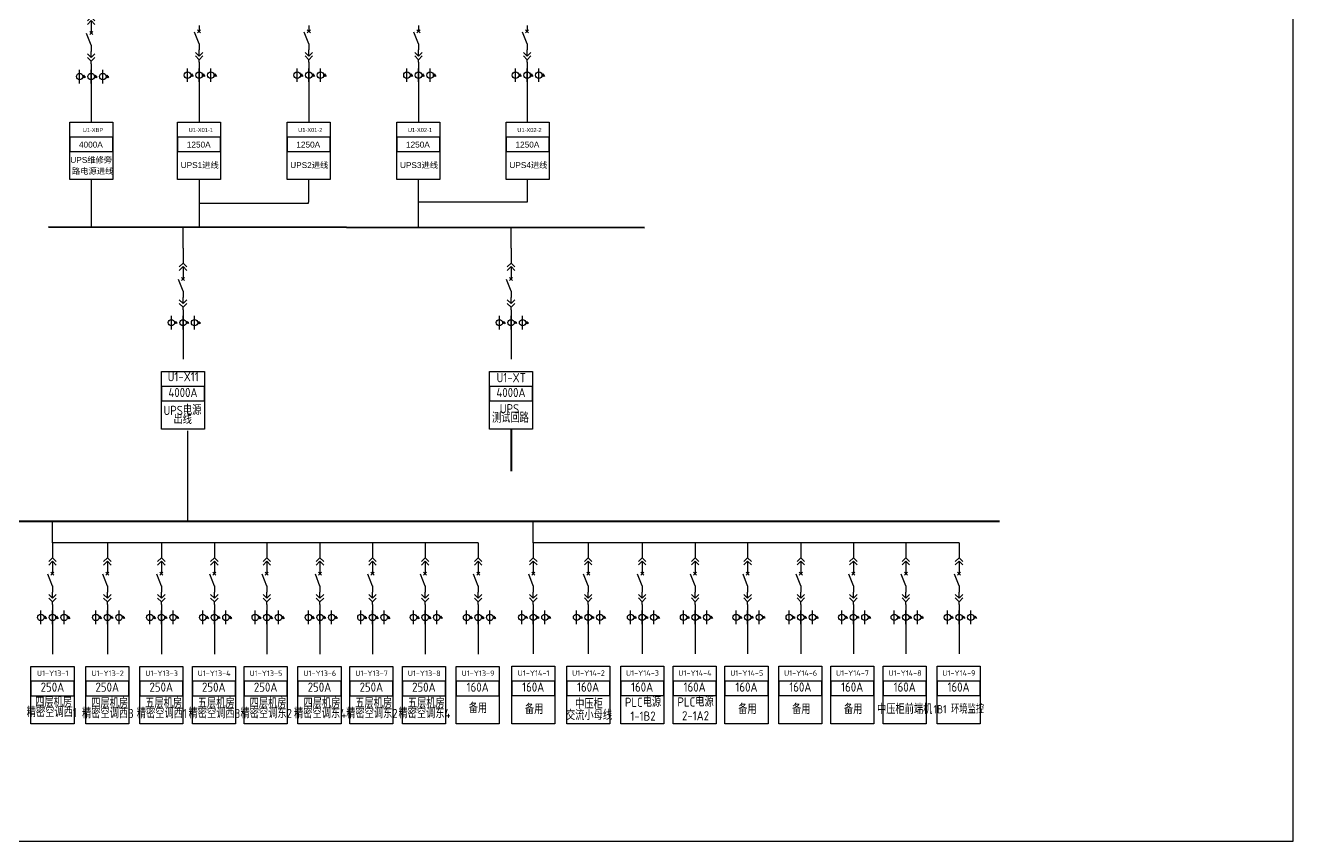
# Model space of a CAD drawing. Header units: millimetres. Extents: x -3460 to -460, y 6070 to 9130.
# Drawn here: x -1040 to -886.8, y 8700.4 to 8799.2 of the extents above; entities that cross this region are included whole.
import ezdxf
from ezdxf.enums import TextEntityAlignment as Align

# ---------------------------------------------------------------- set-up
doc = ezdxf.new("R2010")
doc.units = ezdxf.units.MM
doc.header["$LTSCALE"] = 1000
doc.header["$MEASUREMENT"] = 0
doc.styles.add('HZSONG', font='gbenor.shx', dxfattribs={"height": 1200, "bigfont": 'gbcbig.shx'})
doc.styles.get("Standard").update_dxf_attribs({"font": 'arial.ttf'})

# ---------------------------------------------------------------- blocks, each defined once
blk = doc.blocks.new('DYDQAA05')
at = {"color": 0}
blk.add_lwpolyline([(0, 0), (0, -7)], dxfattribs=at)
blk = doc.blocks.new('DYDQAA03')
at = {"color": 0}
for points in [[(0, 0), (0, -1.5)], [(-2.12, -3.62), (0, -1.5)], [(-2.12, -5.62), (0, -3.5)], [(2.12, -3.62), (0, -1.5)], [(2.12, -5.62), (0, -3.5)], [(0, -3.5), (0, -7)]]:
    blk.add_lwpolyline(points, dxfattribs=at)
blk = doc.blocks.new('DYDQAA09')
at = {"color": 0}
blk.add_lwpolyline([(0, 0), (0, -3.5)], dxfattribs=at)
blk.add_lwpolyline([(0, 0), (0, -3.5)], dxfattribs=at)
blk.add_lwpolyline([(0, 0), (0, -3.5)], dxfattribs=at)
blk.add_lwpolyline([(0, 0), (0, -3.5)], dxfattribs=at)
blk.add_lwpolyline([(0, 0), (0, -3.5)], dxfattribs=at)
blk.add_lwpolyline([(0, 0), (0, -3.5)], dxfattribs=at)
blk.add_lwpolyline([(0, 0), (0, -3.5)], dxfattribs=at)
blk.add_lwpolyline([(0, 0), (0, -3.5)], dxfattribs=at)
blk.add_lwpolyline([(0, 0), (0, -3.5)], dxfattribs=at)
blk = doc.blocks.new('DYDQ0201')
at = {"color": 0}
for points in [[(0.86, -0.86), (-0.86, 0.86)], [(-0.86, -0.86), (0.86, 0.86)], [(0, -7), (-2.61, -0.37)]]:
    blk.add_lwpolyline(points, dxfattribs=at)
blk = doc.blocks.new('DYDQAA04')
at = {"color": 0}
for points in [[(0, -3.5), (0, 0)], [(-2.12, -1.38), (0, -3.5)], [(-2.12, -3.38), (0, -5.5)], [(2.12, -1.38), (0, -3.5)], [(2.12, -3.38), (0, -5.5)], [(0, -7), (0, -5.5)]]:
    blk.add_lwpolyline(points, dxfattribs=at)
blk = doc.blocks.new('A$C03DD39B5')
for p, q in [((417, 475), (283, 392)), ((417, 422), (283, 339)), ((350, 333), (350, 467))]:
    blk.add_line(p, q)
blk.add_lwpolyline([(700, 167), (0, 167)])
blk.add_circle((350, 167), 167)

msp = doc.modelspace()

# ---------------------------------------------------------------- linework, layer by layer
for p, q in [((-1018.99, 8793.89, 2201.16), (-1018.99, 8792.25, 2201.16)), ((-1005.72, 8793.89, 2201.16), (-1005.72, 8792.25, 2201.16)), ((-992.46, 8793.89, 2201.16), (-992.46, 8792.25, 2201.16)), ((-979.33, 8793.89, 2201.16), (-979.33, 8792.25, 2201.16)), ((-1032.03, 8793.72, 3175.47), (-1032.03, 8792.08, 3175.47)), ((-1032.03, 8792.08, 3175.47), (-1032.03, 8787.46, 3175.47)), ((-1018.99, 8792.25, 2201.16), (-1018.99, 8787.46, 2201.16)), ((-1005.72, 8792.25, 2201.16), (-1005.72, 8787.46, 2201.16)), ((-992.46, 8792.25, 2201.16), (-992.46, 8787.46, 2201.16)), ((-979.33, 8792.25, 2201.16), (-979.33, 8787.46, 2201.16)), ((-1032.03, 8780.5, 3175.47), (-1032.03, 8774.78)), ((-1018.99, 8780.5, 2201.16), (-1018.99, 8774.78, 2201.16)), ((-1005.75, 8780.5, -0.05), (-1005.75, 8777.76, -0.05)), ((-992.49, 8780.5, 2201.16), (-992.49, 8774.78, 2201.16)), ((-1018.99, 8777.64, 2201.16), (-1005.75, 8777.64, -0.05)), ((-1005.75, 8777.64, -0.05), (-1005.75, 8777.76, -0.05)), ((-1020.93, 8772.2, -1383.28), (-1020.93, 8774.78)), ((-981.27, 8772.2, -1383.28), (-981.27, 8774.78)), ((-1020.93, 8763.96, 817.94), (-1020.93, 8762.32, 817.94)), ((-981.27, 8763.96, 817.94), (-981.27, 8762.32, 817.94)), ((-1020.93, 8762.32, 817.94), (-1020.93, 8758.76, 817.94)), ((-981.27, 8762.32, 817.94), (-981.27, 8758.76, 817.94)), ((-1020.39, 8750.1, -456.44), (-1020.39, 8739.14, -2201.21)), ((-1036.72, 8736.56, -1383.28), (-1036.72, 8739.14)), ((-1036.72, 8736.56, -1383.28), (-1036.72, 8739.14)), ((-978.58, 8736.57, -2760.07), (-978.58, 8739.15, -1376.79)), ((-978.58, 8736.57, -2760.07), (-978.58, 8739.15, -1376.79)), ((-985.24, 8736.56, -1383.33), (-1036.72, 8736.56, -1383.33)), ((-927.1, 8736.57, -2760.12), (-978.58, 8736.57, -2760.12)), ((-1036.72, 8728.32, 817.89), (-1036.72, 8726.68, 817.89)), ((-1030.08, 8728.32, 817.89), (-1030.08, 8726.68, 817.89)), ((-1023.55, 8728.32, 817.89), (-1023.55, 8726.68, 817.89)), ((-1017.14, 8728.32, 817.89), (-1017.14, 8726.68, 817.89)), ((-1010.8, 8728.32, 817.89), (-1010.8, 8726.68, 817.89)), ((-1004.37, 8728.32, 817.89), (-1004.37, 8726.68, 817.89)), ((-998.02, 8728.32, 817.89), (-998.02, 8726.68, 817.89)), ((-991.66, 8728.32, 817.89), (-991.66, 8726.68, 817.89)), ((-985.24, 8728.32, 817.89), (-985.24, 8726.68, 817.89)), ((-978.58, 8728.33, -558.91), (-978.58, 8726.69, -558.91)), ((-971.94, 8728.33, -558.91), (-971.94, 8726.69, -558.91)), ((-965.41, 8728.33, -558.91), (-965.41, 8726.69, -558.91)), ((-959.01, 8728.33, -558.91), (-959.01, 8726.69, -558.91)), ((-952.66, 8728.33, -558.91), (-952.66, 8726.69, -558.91)), ((-946.23, 8728.33, -558.91), (-946.23, 8726.69, -558.91)), ((-939.88, 8728.33, -558.91), (-939.88, 8726.69, -558.91)), ((-933.53, 8728.33, -558.91), (-933.53, 8726.69, -558.91)), ((-927.1, 8728.33, -558.91), (-927.1, 8726.69, -558.91)), ((-1036.72, 8726.68, 817.89), (-1036.72, 8723.11, 817.89)), ((-1030.08, 8726.68, 817.89), (-1030.08, 8723.11, 817.89)), ((-1023.55, 8726.68, 817.89), (-1023.55, 8723.11, 817.89)), ((-1017.14, 8726.68, 817.89), (-1017.14, 8723.11, 817.89)), ((-1010.8, 8726.68, 817.89), (-1010.8, 8723.11, 817.89)), ((-1004.37, 8726.68, 817.89), (-1004.37, 8723.11, 817.89)), ((-998.02, 8726.68, 817.89), (-998.02, 8723.11, 817.89)), ((-991.66, 8726.68, 817.89), (-991.66, 8723.11, 817.89)), ((-985.24, 8726.68, 817.89), (-985.24, 8723.11, 817.89)), ((-978.58, 8726.69, -558.91), (-978.58, 8723.12, -558.91)), ((-971.94, 8726.69, -558.91), (-971.94, 8723.12, -558.91)), ((-965.41, 8726.69, -558.91), (-965.41, 8723.12, -558.91)), ((-959.01, 8726.69, -558.91), (-959.01, 8723.12, -558.91)), ((-952.66, 8726.69, -558.91), (-952.66, 8723.12, -558.91)), ((-946.23, 8726.69, -558.91), (-946.23, 8723.12, -558.91)), ((-939.88, 8726.69, -558.91), (-939.88, 8723.12, -558.91)), ((-933.53, 8726.69, -558.91), (-933.53, 8723.12, -558.91)), ((-927.1, 8726.69, -558.91), (-927.1, 8723.12, -558.91))]:
    msp.add_line(p, q)
at = {"color": 1, "lineweight": 40}
for p, q in [((-1037.21, 8774.78), (-965.14, 8774.71)), ((-981.27, 8750.32), (-981.27, 8745.22))]:
    msp.add_line(p, q, dxfattribs=at)
at = {"color": 1, "lineweight": 30, "ltscale": 0.002916}
msp.add_lwpolyline([(-1350, 8944.91), (-886.76, 8944.91), (-886.76, 8700.42), (-1350, 8700.42)], close=True, dxfattribs=at)
for points, elevation in [([(-1034.63, 8787.46), (-1029.42, 8787.46), (-1029.42, 8780.5), (-1034.63, 8780.5)], 3175.47), ([(-1021.59, 8787.46), (-1016.38, 8787.46), (-1016.38, 8780.5), (-1021.59, 8780.5)], 2201.16), ([(-1008.35, 8787.46), (-1003.14, 8787.46), (-1003.14, 8780.5), (-1008.35, 8780.5)], -0.05), ([(-995.09, 8787.46), (-989.88, 8787.46), (-989.88, 8780.5), (-995.09, 8780.5)], 2201.16), ([(-981.85, 8787.46), (-976.64, 8787.46), (-976.64, 8780.5), (-981.85, 8780.5)], -0.05), ([(-1034.63, 8783.9), (-1029.42, 8783.9), (-1029.42, 8785.64), (-1034.63, 8785.64)], 3175.47), ([(-1021.59, 8783.9), (-1016.38, 8783.9), (-1016.38, 8785.64), (-1021.59, 8785.64)], 2201.16), ([(-1008.35, 8783.9), (-1003.14, 8783.9), (-1003.14, 8785.64), (-1008.35, 8785.64)], -0.05), ([(-995.09, 8783.9), (-989.88, 8783.9), (-989.88, 8785.64), (-995.09, 8785.64)], 2201.16), ([(-981.85, 8783.9), (-976.64, 8783.9), (-976.64, 8785.64), (-981.85, 8785.64)], -0.05), ([(-1039.32, 8721.62), (-1034.11, 8721.62), (-1034.11, 8714.67), (-1039.32, 8714.67)], -0.05), ([(-1032.68, 8721.62), (-1027.47, 8721.62), (-1027.47, 8714.67), (-1032.68, 8714.67)], -0.05), ([(-1026.15, 8721.62), (-1020.94, 8721.62), (-1020.94, 8714.67), (-1026.15, 8714.67)], -0.05), ([(-1019.8, 8721.62), (-1014.59, 8721.62), (-1014.59, 8714.67), (-1019.8, 8714.67)], -0.05), ([(-1013.54, 8721.62), (-1008.33, 8721.62), (-1008.33, 8714.67), (-1013.54, 8714.67)], -0.05), ([(-1007.03, 8721.62), (-1001.82, 8721.62), (-1001.82, 8714.67), (-1007.03, 8714.67)], -0.05), ([(-1000.76, 8721.62), (-995.55, 8721.62), (-995.55, 8714.67), (-1000.76, 8714.67)], -0.05), ([(-994.4, 8721.62), (-989.2, 8721.62), (-989.2, 8714.67), (-994.4, 8714.67)], -0.05), ([(-987.89, 8721.62), (-982.69, 8721.62), (-982.69, 8714.67), (-987.89, 8714.67)], -0.05), ([(-981.18, 8721.64), (-975.97, 8721.64), (-975.97, 8714.68), (-981.18, 8714.68)], -1376.84), ([(-974.54, 8721.64), (-969.33, 8721.64), (-969.33, 8714.68), (-974.54, 8714.68)], -1376.84), ([(-968.01, 8721.64), (-962.8, 8721.64), (-962.8, 8714.68), (-968.01, 8714.68)], -1376.84), ([(-961.66, 8721.64), (-956.46, 8721.64), (-956.46, 8714.68), (-961.66, 8714.68)], -1376.84), ([(-955.4, 8721.64), (-950.19, 8721.64), (-950.19, 8714.68), (-955.4, 8714.68)], -1376.84), ([(-948.89, 8721.64), (-943.68, 8721.64), (-943.68, 8714.68), (-948.89, 8714.68)], -1376.84), ([(-942.62, 8721.64), (-937.41, 8721.64), (-937.41, 8714.68), (-942.62, 8714.68)], -1376.84), ([(-936.27, 8721.64), (-931.06, 8721.64), (-931.06, 8714.68), (-936.27, 8714.68)], -1376.84), ([(-929.76, 8721.64), (-924.55, 8721.64), (-924.55, 8714.68), (-929.76, 8714.68)], -1376.84), ([(-1039.32, 8718.07), (-1034.11, 8718.07), (-1034.11, 8719.81), (-1039.32, 8719.81)], -0.05), ([(-1032.68, 8718.07), (-1027.47, 8718.07), (-1027.47, 8719.81), (-1032.68, 8719.81)], -0.05), ([(-1026.15, 8718.07), (-1020.94, 8718.07), (-1020.94, 8719.81), (-1026.15, 8719.81)], -0.05), ([(-1019.8, 8718.07), (-1014.59, 8718.07), (-1014.59, 8719.81), (-1019.8, 8719.81)], -0.05), ([(-1013.54, 8718.07), (-1008.33, 8718.07), (-1008.33, 8719.81), (-1013.54, 8719.81)], -0.05), ([(-1007.03, 8718.07), (-1001.82, 8718.07), (-1001.82, 8719.81), (-1007.03, 8719.81)], -0.05), ([(-1000.76, 8718.07), (-995.55, 8718.07), (-995.55, 8719.81), (-1000.76, 8719.81)], -0.05), ([(-994.4, 8718.07), (-989.2, 8718.07), (-989.2, 8719.81), (-994.4, 8719.81)], -0.05), ([(-987.89, 8718.07), (-982.69, 8718.07), (-982.69, 8719.81), (-987.89, 8719.81)], -0.05), ([(-981.18, 8718.08), (-975.97, 8718.08), (-975.97, 8719.82), (-981.18, 8719.82)], -1376.84), ([(-974.54, 8718.08), (-969.33, 8718.08), (-969.33, 8719.82), (-974.54, 8719.82)], -1376.84), ([(-968.01, 8718.08), (-962.8, 8718.08), (-962.8, 8719.82), (-968.01, 8719.82)], -1376.84), ([(-961.66, 8718.08), (-956.46, 8718.08), (-956.46, 8719.82), (-961.66, 8719.82)], -1376.84), ([(-955.4, 8718.08), (-950.19, 8718.08), (-950.19, 8719.82), (-955.4, 8719.82)], -1376.84), ([(-948.89, 8718.08), (-943.68, 8718.08), (-943.68, 8719.82), (-948.89, 8719.82)], -1376.84), ([(-942.62, 8718.08), (-937.41, 8718.08), (-937.41, 8719.82), (-942.62, 8719.82)], -1376.84), ([(-936.27, 8718.08), (-931.06, 8718.08), (-931.06, 8719.82), (-936.27, 8719.82)], -1376.84), ([(-929.76, 8718.08), (-924.55, 8718.08), (-924.55, 8719.82), (-929.76, 8719.82)], -1376.84)]:
    msp.add_lwpolyline(points, close=True, dxfattribs=dict(elevation=elevation))
at = {"elevation": -0.05}
msp.add_lwpolyline([(-979.33, 8780.5), (-979.33, 8777.76), (-992.49, 8777.76)], dxfattribs=at)
for points in [[(-1023.54, 8757.27), (-1018.33, 8757.27), (-1018.33, 8750.32), (-1023.54, 8750.32)], [(-1023.54, 8753.72), (-1018.33, 8753.72), (-1018.33, 8755.45), (-1023.54, 8755.45)]]:
    msp.add_lwpolyline(points, close=True)
at = {"color": 1}
for points in [[(-983.88, 8757.27), (-978.67, 8757.27), (-978.67, 8750.32), (-983.88, 8750.32)], [(-983.88, 8753.72), (-978.67, 8753.72), (-978.67, 8755.45), (-983.88, 8755.45)]]:
    msp.add_lwpolyline(points, close=True, dxfattribs=at)
at = {"color": 1, "lineweight": 40, "ltscale": 100}
msp.add_lwpolyline([(-922.2, 8739.14), (-1156.73, 8739.14), (-1156.73, 8739.14)], dxfattribs=at)

# ---------------------------------------------------------------- block references
at = {"xscale": 0.2128954749704126, "yscale": 0.2128954749704126, "zscale": 0.2128954749704126}
for name, p in [('DYDQAA03', (-1032.03, 8800.47, 974.26)), ('DYDQAA09', (-1032.03, 8798.98, 974.26)), ('DYDQ0201', (-1018.99, 8798.41, -0.05)), ('DYDQAA09', (-1018.99, 8799.15, -0.05)), ('DYDQ0201', (-1005.72, 8798.41, -0.05)), ('DYDQAA09', (-1005.72, 8799.15, -0.05)), ('DYDQ0201', (-992.46, 8798.41, -0.05)), ('DYDQAA09', (-992.46, 8799.15, -0.05)), ('DYDQ0201', (-979.33, 8798.41, -0.05)), ('DYDQAA09', (-979.33, 8799.15, -0.05)), ('DYDQ0201', (-1032.03, 8798.24, 974.26)), ('DYDQAA04', (-1032.03, 8796, 974.26)), ('DYDQAA09', (-1032.03, 8796.75, 974.26)), ('DYDQAA04', (-1018.99, 8796.17, -0.05)), ('DYDQAA09', (-1018.99, 8796.92, -0.05)), ('DYDQAA04', (-1005.72, 8796.17, -0.05)), ('DYDQAA09', (-1005.72, 8796.92, -0.05)), ('DYDQAA04', (-992.46, 8796.17, -0.05)), ('DYDQAA09', (-992.46, 8796.92, -0.05)), ('DYDQAA04', (-979.33, 8796.17, -0.05)), ('DYDQAA09', (-979.33, 8796.92, -0.05)), ('DYDQAA09', (-1032.03, 8794.51, 974.26)), ('DYDQAA09', (-1018.99, 8794.68, -0.05)), ('DYDQAA09', (-1005.72, 8794.68, -0.05)), ('DYDQAA09', (-992.46, 8794.68, -0.05)), ('DYDQAA09', (-979.33, 8794.68, -0.05)), ('DYDQAA05', (-1020.93, 8772.2, -1383.28)), ('DYDQAA05', (-981.27, 8772.2, -1383.28)), ('DYDQAA03', (-1020.93, 8770.71, -1383.28)), ('DYDQAA03', (-981.27, 8770.71, -1383.28)), ('DYDQ0201', (-1020.93, 8768.48, -1383.28)), ('DYDQAA09', (-1020.93, 8769.22, -1383.28)), ('DYDQ0201', (-981.27, 8768.48, -1383.28)), ('DYDQAA09', (-981.27, 8769.22, -1383.28)), ('DYDQAA09', (-1020.93, 8766.99, -1383.28)), ('DYDQAA09', (-981.27, 8766.99, -1383.28)), ('DYDQAA04', (-1020.93, 8766.24, -1383.28)), ('DYDQAA04', (-981.27, 8766.24, -1383.28)), ('DYDQAA09', (-1020.93, 8764.75, -1383.28)), ('DYDQAA09', (-981.27, 8764.75, -1383.28)), ('DYDQAA05', (-1036.72, 8736.56, -1383.33)), ('DYDQAA05', (-1030.08, 8736.56, -1383.33)), ('DYDQAA05', (-1023.55, 8736.56, -1383.33)), ('DYDQAA05', (-1017.14, 8736.56, -1383.33)), ('DYDQAA05', (-1010.8, 8736.56, -1383.33)), ('DYDQAA05', (-1004.37, 8736.56, -1383.33)), ('DYDQAA05', (-998.02, 8736.56, -1383.33)), ('DYDQAA05', (-991.66, 8736.56, -1383.33)), ('DYDQAA05', (-985.24, 8736.56, -1383.33)), ('DYDQAA05', (-978.58, 8736.57, -2760.12)), ('DYDQAA05', (-971.94, 8736.57, -2760.12)), ('DYDQAA05', (-965.41, 8736.57, -2760.12)), ('DYDQAA05', (-959.01, 8736.57, -2760.12)), ('DYDQAA05', (-952.66, 8736.57, -2760.12)), ('DYDQAA05', (-946.23, 8736.57, -2760.12)), ('DYDQAA05', (-939.88, 8736.57, -2760.12)), ('DYDQAA05', (-933.53, 8736.57, -2760.12)), ('DYDQAA05', (-927.1, 8736.57, -2760.12)), ('DYDQAA03', (-1036.72, 8735.07, -1383.33)), ('DYDQAA03', (-1030.08, 8735.07, -1383.33)), ('DYDQAA03', (-1023.55, 8735.07, -1383.33)), ('DYDQAA03', (-1017.14, 8735.07, -1383.33)), ('DYDQAA03', (-1010.8, 8735.07, -1383.33)), ('DYDQAA03', (-1004.37, 8735.07, -1383.33)), ('DYDQAA03', (-998.02, 8735.07, -1383.33)), ('DYDQAA03', (-991.66, 8735.07, -1383.33)), ('DYDQAA03', (-985.24, 8735.07, -1383.33)), ('DYDQAA03', (-978.58, 8735.08, -2760.12)), ('DYDQAA03', (-971.94, 8735.08, -2760.12)), ('DYDQAA03', (-965.41, 8735.08, -2760.12)), ('DYDQAA03', (-959.01, 8735.08, -2760.12)), ('DYDQAA03', (-952.66, 8735.08, -2760.12)), ('DYDQAA03', (-946.23, 8735.08, -2760.12)), ('DYDQAA03', (-939.88, 8735.08, -2760.12)), ('DYDQAA03', (-933.53, 8735.08, -2760.12)), ('DYDQAA03', (-927.1, 8735.08, -2760.12)), ('DYDQ0201', (-1036.72, 8732.83, -1383.33)), ('DYDQAA09', (-1036.72, 8733.58, -1383.33)), ('DYDQ0201', (-1030.08, 8732.83, -1383.33)), ('DYDQAA09', (-1030.08, 8733.58, -1383.33)), ('DYDQ0201', (-1023.55, 8732.83, -1383.33)), ('DYDQAA09', (-1023.55, 8733.58, -1383.33)), ('DYDQ0201', (-1017.14, 8732.83, -1383.33)), ('DYDQAA09', (-1017.14, 8733.58, -1383.33)), ('DYDQ0201', (-1010.8, 8732.83, -1383.33)), ('DYDQAA09', (-1010.8, 8733.58, -1383.33)), ('DYDQ0201', (-1004.37, 8732.83, -1383.33)), ('DYDQAA09', (-1004.37, 8733.58, -1383.33)), ('DYDQ0201', (-998.02, 8732.83, -1383.33)), ('DYDQAA09', (-998.02, 8733.58, -1383.33)), ('DYDQ0201', (-991.66, 8732.83, -1383.33)), ('DYDQAA09', (-991.66, 8733.58, -1383.33)), ('DYDQ0201', (-985.24, 8732.83, -1383.33)), ('DYDQAA09', (-985.24, 8733.58, -1383.33)), ('DYDQ0201', (-978.58, 8732.84, -2760.12)), ('DYDQAA09', (-978.58, 8733.59, -2760.12)), ('DYDQ0201', (-971.94, 8732.84, -2760.12)), ('DYDQAA09', (-971.94, 8733.59, -2760.12)), ('DYDQ0201', (-965.41, 8732.84, -2760.12)), ('DYDQAA09', (-965.41, 8733.59, -2760.12)), ('DYDQ0201', (-959.01, 8732.84, -2760.12)), ('DYDQAA09', (-959.01, 8733.59, -2760.12)), ('DYDQ0201', (-952.66, 8732.84, -2760.12)), ('DYDQAA09', (-952.66, 8733.59, -2760.12)), ('DYDQ0201', (-946.23, 8732.84, -2760.12)), ('DYDQAA09', (-946.23, 8733.59, -2760.12)), ('DYDQ0201', (-939.88, 8732.84, -2760.12)), ('DYDQAA09', (-939.88, 8733.59, -2760.12)), ('DYDQ0201', (-933.53, 8732.84, -2760.12)), ('DYDQAA09', (-933.53, 8733.59, -2760.12)), ('DYDQ0201', (-927.1, 8732.84, -2760.12)), ('DYDQAA09', (-927.1, 8733.59, -2760.12)), ('DYDQAA09', (-1036.72, 8731.34, -1383.33)), ('DYDQAA09', (-1030.08, 8731.34, -1383.33)), ('DYDQAA09', (-1023.55, 8731.34, -1383.33)), ('DYDQAA09', (-1017.14, 8731.34, -1383.33)), ('DYDQAA09', (-1010.8, 8731.34, -1383.33)), ('DYDQAA09', (-1004.37, 8731.34, -1383.33)), ('DYDQAA09', (-998.02, 8731.34, -1383.33)), ('DYDQAA09', (-991.66, 8731.34, -1383.33)), ('DYDQAA09', (-985.24, 8731.34, -1383.33)), ('DYDQAA09', (-978.58, 8731.35, -2760.12)), ('DYDQAA09', (-971.94, 8731.35, -2760.12)), ('DYDQAA09', (-965.41, 8731.35, -2760.12)), ('DYDQAA09', (-959.01, 8731.35, -2760.12)), ('DYDQAA09', (-952.66, 8731.35, -2760.12)), ('DYDQAA09', (-946.23, 8731.35, -2760.12)), ('DYDQAA09', (-939.88, 8731.35, -2760.12)), ('DYDQAA09', (-933.53, 8731.35, -2760.12)), ('DYDQAA09', (-927.1, 8731.35, -2760.12)), ('DYDQAA04', (-1036.72, 8730.6, -1383.33)), ('DYDQAA04', (-1030.08, 8730.6, -1383.33)), ('DYDQAA04', (-1023.55, 8730.6, -1383.33)), ('DYDQAA04', (-1017.14, 8730.6, -1383.33)), ('DYDQAA04', (-1010.8, 8730.6, -1383.33)), ('DYDQAA04', (-1004.37, 8730.6, -1383.33)), ('DYDQAA04', (-998.02, 8730.6, -1383.33)), ('DYDQAA04', (-991.66, 8730.6, -1383.33)), ('DYDQAA04', (-985.24, 8730.6, -1383.33)), ('DYDQAA04', (-978.58, 8730.61, -2760.12)), ('DYDQAA04', (-971.94, 8730.61, -2760.12)), ('DYDQAA04', (-965.41, 8730.61, -2760.12)), ('DYDQAA04', (-959.01, 8730.61, -2760.12)), ('DYDQAA04', (-952.66, 8730.61, -2760.12)), ('DYDQAA04', (-946.23, 8730.61, -2760.12)), ('DYDQAA04', (-939.88, 8730.61, -2760.12)), ('DYDQAA04', (-933.53, 8730.61, -2760.12)), ('DYDQAA04', (-927.1, 8730.61, -2760.12)), ('DYDQAA09', (-1036.72, 8729.11, -1383.33)), ('DYDQAA09', (-1030.08, 8729.11, -1383.33)), ('DYDQAA09', (-1023.55, 8729.11, -1383.33)), ('DYDQAA09', (-1017.14, 8729.11, -1383.33)), ('DYDQAA09', (-1010.8, 8729.11, -1383.33)), ('DYDQAA09', (-1004.37, 8729.11, -1383.33)), ('DYDQAA09', (-998.02, 8729.11, -1383.33)), ('DYDQAA09', (-991.66, 8729.11, -1383.33)), ('DYDQAA09', (-985.24, 8729.11, -1383.33)), ('DYDQAA09', (-978.58, 8729.12, -2760.12)), ('DYDQAA09', (-971.94, 8729.12, -2760.12)), ('DYDQAA09', (-965.41, 8729.12, -2760.12)), ('DYDQAA09', (-959.01, 8729.12, -2760.12)), ('DYDQAA09', (-952.66, 8729.12, -2760.12)), ('DYDQAA09', (-946.23, 8729.12, -2760.12)), ('DYDQAA09', (-939.88, 8729.12, -2760.12)), ('DYDQAA09', (-933.53, 8729.12, -2760.12)), ('DYDQAA09', (-927.1, 8729.12, -2760.12))]:
    msp.add_blockref(name, p, dxfattribs=at)
at = {"linetype": 'Continuous', "xscale": 0.002338875, "yscale": 0.002338875, "zscale": 0.002338875, "rotation": 270}
for p in [(-1020.78, 8793.94, 2201.16), (-1019.38, 8793.94, 2201.16), (-1017.97, 8793.94, 2201.16), (-1007.52, 8793.94, 2201.16), (-1006.11, 8793.94, 2201.16), (-1004.71, 8793.94, 2201.16), (-994.25, 8793.94, 2201.16), (-992.85, 8793.94, 2201.16), (-991.45, 8793.94, 2201.16), (-981.12, 8793.94, 2201.16), (-979.72, 8793.94, 2201.16), (-978.31, 8793.94, 2201.16), (-1033.82, 8793.77, 3175.47), (-1032.42, 8793.77, 3175.47), (-1031.01, 8793.77, 3175.47), (-1022.73, 8764.01, 817.94), (-1021.32, 8764.01, 817.94), (-1019.92, 8764.01, 817.94), (-983.07, 8764.01, 817.94), (-981.66, 8764.01, 817.94), (-980.26, 8764.01, 817.94), (-1038.51, 8728.36, 817.89), (-1037.11, 8728.36, 817.89), (-1035.7, 8728.36, 817.89), (-1031.87, 8728.36, 817.89), (-1030.47, 8728.36, 817.89), (-1029.06, 8728.36, 817.89), (-1025.34, 8728.36, 817.89), (-1023.94, 8728.36, 817.89), (-1022.53, 8728.36, 817.89), (-1018.94, 8728.36, 817.89), (-1017.53, 8728.36, 817.89), (-1016.13, 8728.36, 817.89), (-1012.59, 8728.36, 817.89), (-1011.19, 8728.36, 817.89), (-1009.78, 8728.36, 817.89), (-1006.16, 8728.36, 817.89), (-1004.76, 8728.36, 817.89), (-1003.35, 8728.36, 817.89), (-999.81, 8728.36, 817.89), (-998.41, 8728.36, 817.89), (-997, 8728.36, 817.89), (-993.46, 8728.36, 817.89), (-992.05, 8728.36, 817.89), (-990.65, 8728.36, 817.89), (-987.03, 8728.36, 817.89), (-985.63, 8728.36, 817.89), (-984.22, 8728.36, 817.89), (-980.37, 8728.37, -558.91), (-978.97, 8728.37, -558.91), (-977.56, 8728.37, -558.91), (-973.73, 8728.37, -558.91), (-972.33, 8728.37, -558.91), (-970.93, 8728.37, -558.91), (-967.2, 8728.37, -558.91), (-965.8, 8728.37, -558.91), (-964.4, 8728.37, -558.91), (-960.8, 8728.37, -558.91), (-959.4, 8728.37, -558.91), (-957.99, 8728.37, -558.91), (-954.45, 8728.37, -558.91), (-953.05, 8728.37, -558.91), (-951.64, 8728.37, -558.91), (-948.02, 8728.37, -558.91), (-946.62, 8728.37, -558.91), (-945.21, 8728.37, -558.91), (-941.67, 8728.37, -558.91), (-940.27, 8728.37, -558.91), (-938.87, 8728.37, -558.91), (-935.32, 8728.37, -558.91), (-933.92, 8728.37, -558.91), (-932.51, 8728.37, -558.91), (-928.89, 8728.37, -558.91), (-927.49, 8728.37, -558.91), (-926.08, 8728.37, -558.91)]:
    msp.add_blockref('A$C03DD39B5', p, dxfattribs=at)

# ---------------------------------------------------------------- texts
for s, p in [('U1-XBP', (-1031.82, 8786.25, 4402.38)), ('U1-X01-1', (-1018.78, 8786.25, 4402.38)), ('U1-X01-2', (-1005.54, 8786.25, 2201.16)), ('U1-X02-1', (-992.28, 8786.25, 4402.38)), ('U1-X02-2', (-979.04, 8786.25, 2201.16))]:
    msp.add_text(s, height=0.49).set_placement(p, align=Align.CENTER)
at = {"lineweight": 0}
for s, p in [('4000A', (-1032.07, 8784.37, 1635.78)), ('1250A', (-1019.03, 8784.37, 1635.78)), ('1250A', (-1005.79, 8784.37, -565.44)), ('1250A', (-992.53, 8784.37, 1635.78)), ('1250A', (-979.29, 8784.37, -565.44)), ('UPS维修旁', (-1032.03, 8782.52, -1130.78)), ('路电源进线', (-1031.86, 8781.17, -1130.78)), ('UPS1进线', (-1018.91, 8781.89, 1070.44)), ('UPS2进线', (-1005.67, 8781.89, -1130.78)), ('UPS3进线', (-992.4, 8781.89, 1070.44)), ('UPS4进线', (-979.17, 8781.89, -1130.78))]:
    msp.add_text(s, height=0.713, dxfattribs=at).set_placement(p, align=Align.CENTER)
at = {"color": 7, "lineweight": 0, "style": 'HZSONG'}
for s, height, p in [('U1-X11', 1.114, (-1020.91, 8756.1, -1383.28)), ('4000A', 1.114, (-1020.94, 8754.19, -1383.28)), ('UPS电源', 1.114, (-1021, 8752.02, -1383.28)), ('出线', 1.114, (-1020.97, 8750.93, -1383.28)), ('U1-Y13-1', 0.668, (-1036.69, 8720.45, -1383.33)), ('U1-Y13-2', 0.668, (-1030.05, 8720.45, -1383.33)), ('U1-Y13-3', 0.668, (-1023.52, 8720.45, -1383.33)), ('U1-Y13-4', 0.668, (-1017.17, 8720.45, -1383.33)), ('U1-Y13-5', 0.668, (-1010.9, 8720.45, -1383.33)), ('U1-Y13-6', 0.668, (-1004.39, 8720.45, -1383.33)), ('U1-Y13-7', 0.668, (-998.13, 8720.45, -1383.33)), ('U1-Y13-8', 0.668, (-991.77, 8720.45, -1383.33)), ('U1-Y13-9', 0.668, (-985.26, 8720.45, -1383.33)), ('U1-Y14-1', 0.668, (-978.55, 8720.47, -2760.12)), ('U1-Y14-2', 0.668, (-971.91, 8720.47, -2760.12)), ('U1-Y14-3', 0.668, (-965.38, 8720.47, -2760.12)), ('U1-Y14-4', 0.668, (-959.03, 8720.47, -2760.12)), ('U1-Y14-5', 0.668, (-952.77, 8720.47, -2760.12)), ('U1-Y14-6', 0.668, (-946.26, 8720.47, -2760.12)), ('U1-Y14-7', 0.668, (-939.99, 8720.47, -2760.12)), ('U1-Y14-8', 0.668, (-933.63, 8720.47, -2760.12)), ('U1-Y14-9', 0.668, (-927.12, 8720.47, -2760.12)), ('250A', 1.114, (-1036.72, 8718.55, -1383.33)), ('250A', 1.114, (-1030.09, 8718.55, -1383.33)), ('250A', 1.114, (-1023.56, 8718.55, -1383.33)), ('250A', 1.114, (-1017.21, 8718.55, -1383.33)), ('250A', 1.114, (-1010.94, 8718.55, -1383.33)), ('250A', 1.114, (-1004.43, 8718.55, -1383.33)), ('250A', 1.114, (-998.16, 8718.55, -1383.33)), ('250A', 1.114, (-991.81, 8718.55, -1383.33)), ('160A', 1.114, (-985.3, 8718.55, -1383.33)), ('160A', 1.114, (-978.59, 8718.56, -2760.12)), ('160A', 1.114, (-971.95, 8718.56, -2760.12)), ('160A', 1.114, (-965.42, 8718.56, -2760.12)), ('160A', 1.114, (-959.07, 8718.56, -2760.12)), ('160A', 1.114, (-952.8, 8718.56, -2760.12)), ('160A', 1.114, (-946.29, 8718.56, -2760.12)), ('160A', 1.114, (-940.02, 8718.56, -2760.12)), ('160A', 1.114, (-933.67, 8718.56, -2760.12)), ('160A', 1.114, (-927.16, 8718.56, -2760.12)), ('四层机房', 1.114, (-1036.58, 8716.72, -1004.52)), ('四层机房', 1.114, (-1029.8, 8716.59, 757.5)), ('五层机房', 1.114, (-1023.27, 8716.59, 757.5)), ('五层机房', 1.114, (-1016.92, 8716.59, 757.5)), ('四层机房', 1.114, (-1010.65, 8716.59, 757.5)), ('四层机房', 1.114, (-1004.14, 8716.59, 757.5)), ('五层机房', 1.114, (-997.88, 8716.59, 757.5)), ('五层机房', 1.114, (-991.52, 8716.59, 757.5)), ('中压柜', 1.114, (-971.84, 8716.49, -2760.12)), ('PLC电源', 1.114, (-965.31, 8716.72, -2760.12)), ('PLC电源', 1.114, (-958.96, 8716.76, -2760.12)), ('精密空调西1', 1.114, (-1036.8, 8715.49, -878.22)), ('精密空调西3', 1.114, (-1030.02, 8715.36, 883.8)), ('精密空调西1', 1.114, (-1023.49, 8715.36, 883.8)), ('精密空调西3', 1.114, (-1017.14, 8715.36, 883.8)), ('精密空调东2', 1.114, (-1010.87, 8715.36, 883.8)), ('精密空调东4', 1.114, (-1004.36, 8715.36, 883.8)), ('精密空调东2', 1.114, (-998.09, 8715.36, 883.8)), ('精密空调东4', 1.114, (-991.74, 8715.36, 883.8)), ('备用', 1.114, (-985.27, 8715.98, -1383.33)), ('备用', 1.114, (-978.48, 8715.86, -2760.12)), ('交流小母线', 1.114, (-971.84, 8715.13, -2760.12)), ('1-1B2', 1.114, (-965.31, 8715.05, -2760.12)), ('2-1A2', 1.114, (-958.96, 8715.09, -2760.12)), ('备用', 1.114, (-952.69, 8715.86, -2760.12)), ('备用', 1.114, (-946.18, 8715.86, -2760.12)), ('备用', 1.114, (-939.91, 8715.86, -2760.12)), ('中压柜前端机', 1.114, (-933.67, 8715.86, -2760.12)), ('1B1 环境监控', 1, (-927.13, 8715.93, -2760.12))]:
    msp.add_text(s, height=height, dxfattribs=at).set_placement(p, align=Align.CENTER)
at = {"color": 1, "lineweight": 0, "style": 'HZSONG'}
for s, p in [('U1-XT', (-981.25, 8755.98, -1383.28)), ('4000A', (-981.28, 8754.19, -1383.28)), ('UPS', (-981.45, 8752.22, -1383.28)), ('测试回路', (-981.34, 8751.1, -1256.98))]:
    msp.add_text(s, height=1.114, dxfattribs=at).set_placement(p, align=Align.CENTER)

doc.saveas('drawing.dxf')
